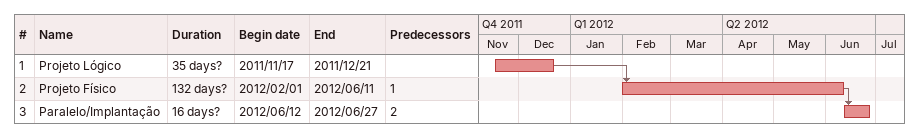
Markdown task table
| ID | Task | Duration | Start | Finish | Predecessors |
|---|---|---|---|---|---|
| 1 | Projeto Lógico | 35d? | 2011-11-17 | 2011-12-21 |  |
| 2 | Projeto Físico | 132d? | 2012-02-01 | 2012-06-11 | 1 |
| 3 | Paralelo/Implantação | 16d? | 2012-06-12 | 2012-06-27 | 2 |
